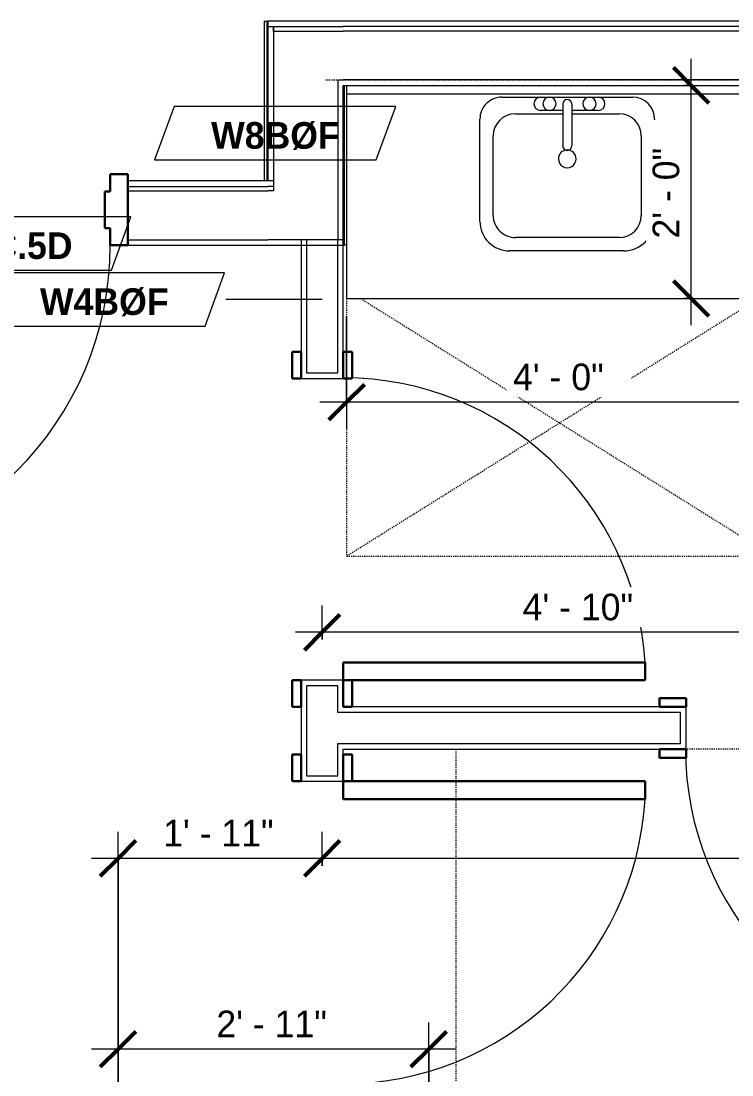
# Model space of a CAD drawing. Header units: inches. Extents: x -4010 to -1814, y 9846 to 12241.
# Drawn here: x -2681 to -2601, y 11529.2 to 11647.9 of the extents above; entities that cross this region are included whole.
import ezdxf

# ---------------------------------------------------------------- set-up
doc = ezdxf.new("R2010")
doc.units = ezdxf.units.IN
doc.header["$MEASUREMENT"] = 0
doc.linetypes.add('Dash', pattern=[0.25, 0.125, -0.125])
doc.linetypes.add('Dash 3_32_', pattern=[0.1875, 0.09375, -0.09375])
for name, color, linetype, lineweight in [('0-1', 7, 'Continuous', 5), ('0-3', 8, 'Continuous', 9), ('A-ANNO-DIMS', 211, 'Continuous', 9), ('A-ANNO-DIMS-32', 211, 'Continuous', 9), ('A-DETL-1', 90, 'Dash 3_32_', 18), ('A-DOOR-1', 7, 'Continuous', 9), ('A-DOOR-2', 10, 'Continuous', 30), ('A-DOOR-3', 31, 'Continuous', 9), ('A-DOOR-4', 31, 'Continuous', 30), ('A-DOOR-FRAM-2', 10, 'Continuous', 30), ('A-DOOR-FRAM-3', 31, 'Continuous', 30), ('A-GENM', 5, 'Continuous', 9), ('A-GENM-HDLN', 13, 'Dash', 9), ('A-WALL', 113, 'Continuous', 18), ('A-WALL-2', 250, 'Continuous', 18), ('A-WALL-3', 113, 'Continuous', 9), ('A-WALL-IDEN', 211, 'Continuous', 9), ('I-FURN', 30, 'Continuous', 9), ('I-FURN-HDLN', 30, 'Dash', 9), ('I-WALL-3', 7, 'Continuous', 9), ('P-SANR-FIXT', 6, 'Continuous', 9), ('Q-CASE', 31, 'Continuous', 9)]:
    doc.layers.add(name, color=color, linetype=linetype, lineweight=lineweight)
doc.styles.add('Century Gothic', font='ufonts.com_century-gothic.ttf', dxfattribs={"height": 3})
doc.styles.add('Century Gothic_B_1', font='GOTHICB.TTF', dxfattribs={"height": 3})
doc.dimstyles.new('OD_1__HACK_2', dxfattribs={"dimscale": 12, "dimtxt": 3.132505, "dimasz": 0.333333, "dimexe": 0.25, "dimexo": 0.166667, "dimgap": 0.041667, "dimtad": 1, "dimdec": 4, "dimrnd": 0.0625, "dimzin": 3, "dimdsep": 46, "dimlunit": 4, "dimtxsty": 'Century Gothic', "dimblk1": 'OBLIQUE', "dimblk2": 'OBLIQUE', "dimsah": 1, "dimcen": 0.09, "dimdle": 0.25, "dimazin": 0, "dimtfac": 1, "dimtdec": 4, "dimtix": 1, "dimtmove": 0, "dimatfit": 3, "dimfxl": 1, "dimtvp": 1, "dimtfill": 1, "dimfrac": 2, "dimtolj": 1, "dimtzin": 0, "dimarcsym": 2})

# ---------------------------------------------------------------- blocks, each defined once
blk = doc.blocks.new('Basic Wall _ INT - W8BØF - _5_8 GYP - 2X8 WOOD_BATT_ - 5_8 GYP_ - ___-2320153-UNIT PLANS - 2ND _ 3RD FLOOR')
at = {"layer": 'I-WALL-3'}
for p, q in [((-2644.62, 11622.61), (-2644.62, 11640.61)), ((-2644.71, 11622.61), (-2644.75, 11622.61)), ((-2644.62, 11622.61), (-2644.71, 11622.61)), ((-2644.38, 11622.61), (-2644.62, 11622.61))]:
    blk.add_line(p, q, dxfattribs=at)
blk = doc.blocks.new('Basic Wall _ INT - W8BØF - _5_8 GYP - 2X8 WOOD_BATT_ - 5_8 GYP_ - ___-2320152-UNIT PLANS - 2ND _ 3RD FLOOR')
at = {"layer": 'I-WALL-3'}
for p, q in [((-2653.66, 11647.86), (-2653.37, 11647.86)), ((-2653.66, 11647.86), (-2653.66, 11629.86)), ((-2653.37, 11647.86), (-2653.37, 11629.86)), ((-2653.37, 11647.86), (-2653.29, 11647.86)), ((-2653.29, 11647.86), (-2653.25, 11647.86))]:
    blk.add_line(p, q, dxfattribs=at)
blk = doc.blocks.new('HOLLOW METAL - UNIT DOOR-2191978-UNIT PLANS - 2ND _ 3RD FLOOR')
at = {"layer": 'A-DOOR-1'}
blk.add_arc((18, 3.875), 36, 90, 180, dxfattribs=at)
at = {"layer": 'A-DOOR-2'}
for p, q in [((18, 39.875), (16.25, 39.875)), ((16.25, 39.875), (16.25, 3.875)), ((18, 3.875), (18, 39.875)), ((16.25, 3.875), (18, 3.875))]:
    blk.add_line(p, q, dxfattribs=at)
at = {"layer": 'A-DOOR-FRAM-2'}
for p, q in [((-18, 3.875), (-20, 3.875)), ((-20, 3.875), (-20, -4.125)), ((-18, 1.9375), (-18, 3.875)), ((18, 3.875), (18, 1.9375)), ((20, 3.875), (18, 3.875)), ((20, -4.125), (20, 3.875)), ((-17.375, 1.9375), (-18, 1.9375)), ((-17.375, -2.1875), (-17.375, 1.9375)), ((18, 1.9375), (17.375, 1.9375)), ((17.375, 1.9375), (17.375, -2.1875)), ((-18, -4.125), (-18, -2.1875)), ((-18, -2.1875), (-17.375, -2.1875)), ((17.375, -2.1875), (18, -2.1875)), ((18, -2.1875), (18, -4.125)), ((-20, -4.125), (-18, -4.125)), ((18, -4.125), (20, -4.125))]:
    blk.add_line(p, q, dxfattribs=at)
blk = doc.blocks.new('CTR - 1st Phase - Common Walls_rvt-1-UNIT PLANS - 2ND _ 3RD FLOOR')
at = {"layer": 'A-WALL-2'}
for p, q in [((-2653.25, 11647.24), (-2652.62, 11647.24)), ((-2652.62, 11647.24), (-2644.75, 11647.24)), ((-2652.62, 11646.74), (-2652.62, 11647.24)), ((-2652.62, 11647.24), (-2652.62, 11646.74)), ((-2510.43, 11647.24), (-2644.75, 11647.24)), ((-2652.62, 11646.74), (-2645.37, 11646.74)), ((-2652.62, 11646.74), (-2652.62, 11629.86)), ((-2645.37, 11646.74), (-2644.75, 11646.74)), ((-2509.93, 11646.74), (-2644.75, 11646.74)), ((-2645.37, 11641.24), (-2644.75, 11641.24)), ((-2645.37, 11641.24), (-2645.37, 11623.24)), ((-2516.94, 11641.24), (-2644.75, 11641.24)), ((-2652.62, 11629.86), (-2653.25, 11629.86)), ((-2652.62, 11629.86), (-2652.62, 11629.24)), ((-2652.62, 11629.86), (-2652.62, 11629.24)), ((-2669, 11629.24), (-2653.25, 11629.24)), ((-2669, 11628.74), (-2653.25, 11628.74)), ((-2652.62, 11629.24), (-2653.25, 11629.24)), ((-2652.62, 11628.74), (-2653.25, 11628.74)), ((-2652.62, 11629.24), (-2652.62, 11628.74)), ((-2652.62, 11629.24), (-2652.62, 11628.74)), ((-2669, 11623.24), (-2653.25, 11623.24)), ((-2652.62, 11623.24), (-2653.25, 11623.24)), ((-2645.37, 11623.24), (-2652.62, 11623.24))]:
    blk.add_line(p, q, dxfattribs=at)
at = {"layer": 'I-WALL-3'}
for p, q in [((-2644.75, 11647.86), (-2653.25, 11647.86)), ((-2653.25, 11647.86), (-2653.25, 11647.24)), ((-2653.25, 11647.24), (-2653.25, 11629.86)), ((-2511.06, 11647.86), (-2644.75, 11647.86)), ((-2644.75, 11640.61), (-2644.37, 11640.61)), ((-2644.75, 11622.61), (-2644.75, 11640.61)), ((-2653.25, 11629.86), (-2669, 11629.86)), ((-2669, 11622.61), (-2653.25, 11622.61)), ((-2653.25, 11622.61), (-2645.37, 11622.61)), ((-2645.37, 11622.61), (-2644.75, 11622.61))]:
    blk.add_line(p, q, dxfattribs=at)
at = {"layer": '0-3'}
for name in ['Basic Wall _ INT - W8BØF - _5_8 GYP - 2X8 WOOD_BATT_ - 5_8 GYP_ - ___-2320152-UNIT PLANS - 2ND _ 3RD FLOOR', 'Basic Wall _ INT - W8BØF - _5_8 GYP - 2X8 WOOD_BATT_ - 5_8 GYP_ - ___-2320153-UNIT PLANS - 2ND _ 3RD FLOOR']:
    blk.add_blockref(name, (0, 0), dxfattribs=at)
at = {"layer": '0-3', "rotation": 180}
blk.add_blockref('HOLLOW METAL - UNIT DOOR-2191978-UNIT PLANS - 2ND _ 3RD FLOOR', (-2689, 11626.49), dxfattribs=at)
blk = doc.blocks.new('SWING - SINGLE - FLUSH - 2-10 x 6-8 - PRIVACY-3199405-UNIT PLANS - 2ND _ 3RD FLOOR')
at = {"layer": 'A-DOOR-3'}
blk.add_arc((17, -2.37), 34.07, 180, 266.6343, dxfattribs=at)
at = {"layer": 'A-DOOR-4'}
for p, q in [((15, -2.37), (15, -36.38)), ((17, -2.37), (15, -2.37)), ((17, -2.37), (17, -36.38)), ((17, -36.38), (15, -36.38))]:
    blk.add_line(p, q, dxfattribs=at)
at = {"layer": 'A-DOOR-FRAM-3'}
for p, q in [((-20, 2.38), (-20, 3.38)), ((-20, 3.38), (-17, 3.38)), ((-17, 2.38), (-20, 2.38)), ((-17, 3.38), (-17, 2.38)), ((17, 2.38), (17, 3.38)), ((17, 3.38), (20, 3.38)), ((20, 2.38), (17, 2.38)), ((20, 3.38), (20, 2.38)), ((-20, -2.37), (-17, -2.37)), ((-20, -3.37), (-20, -2.37)), ((-17, -3.37), (-20, -3.37)), ((-17, -2.37), (-17, -3.37)), ((17, -2.37), (20, -2.37)), ((17, -3.37), (17, -2.37)), ((20, -3.37), (17, -3.37)), ((20, -2.37), (20, -3.37))]:
    blk.add_line(p, q, dxfattribs=at)
blk = doc.blocks.new('Bed-Standard - Queen 60_ x 79_-1242961-UNIT PLANS - 2ND _ 3RD FLOOR')
at = {"layer": 'I-FURN'}
for p, q in [((-19.31, 37.2), (-19.31, -41.3)), ((40.69, -41.3), (40.69, 37.2)), ((-16.31, 35.7), (-16.31, 23.7)), ((-16.31, 35.7), (37.69, 35.7)), ((37.69, 35.7), (37.69, 23.7)), ((40.69, 23.7), (-19.31, 17.13)), ((-16.31, 23.7), (37.69, 23.7)), ((-19.31, -41.3), (40.69, -41.3))]:
    blk.add_line(p, q, dxfattribs=at)
at = {"layer": 'I-FURN-HDLN'}
for p, q in [((58.69, -77.3), (58.69, 37.2)), ((64.69, -68.86), (64.69, 13.39)), ((-55.31, -17.36), (-55.31, -51.36)), ((64.69, -77.3), (64.69, -75.61)), ((-55.31, -77.3), (-7.94, -77.3)), ((-5.44, -77.3), (55.06, -77.3)), ((57.56, -77.3), (58.94, -77.3)), ((63.69, -77.3), (64.69, -77.3))]:
    blk.add_line(p, q, dxfattribs=at)
blk = doc.blocks.new('M_Sink Vanity-Square - 500 x 440mm-1372835-UNIT PLANS - 2ND _ 3RD FLOOR')
at = {"layer": 'P-SANR-FIXT'}
for p, q in [((-5.72, 10.23), (7.14, 10.23)), ((-5.22, 8.73), (6.46, 8.73)), ((-9.22, -4.59), (-9.22, 6.73)), ((-7.72, -2.72), (-7.72, 6.23)), ((8.96, 6.23), (8.96, -2.72)), ((10.46, 6.91), (10.46, -4.59)), ((0.12, -6.33), (0.12, -1.59)), ((1.12, -6.33), (1.12, -1.59)), ((0.12, -5.22), (-5.22, -5.22)), ((-2.88, -5.59), (0.12, -5.59)), ((6.46, -5.22), (1.12, -5.22)), ((1.12, -5.59), (3.62, -5.59)), ((7.96, -7.09), (-6.72, -7.09)), ((3.62, -7.09), (-2.88, -7.09))]:
    blk.add_line(p, q, dxfattribs=at)
for centre, radius, start, end in [((-5.72, 6.73), 3.5, 90, 180), ((7.14, 6.91), 3.32, 360, 90), ((-5.22, 6.23), 2.5, 90, 180), ((6.46, 6.23), 2.5, 360, 90), ((0.62, -0.13), 1, 360, 180), ((0.62, -0.13), 1, 180, 0), ((0.62, -1.59), 0.5, 360, 180), ((-5.22, -2.72), 2.5, 180, 270), ((6.46, -2.72), 2.5, 270, 360), ((-6.72, -4.59), 2.5, 180, 270), ((7.96, -4.59), 2.5, 270, 0), ((-2.88, -6.34), 0.75, 90, 270), ((-1.88, -6.34), 0.75, 360, 180), ((2.62, -6.34), 0.75, 0, 180), ((3.62, -6.34), 0.75, 270, 90), ((-1.88, -6.34), 0.75, 180, 0), ((0.62, -6.33), 0.5, 180, 0), ((2.62, -6.34), 0.75, 180, 0)]:
    blk.add_arc(centre, radius, start, end, dxfattribs=at)
blk = doc.blocks.new('Bath Vanity - Bath Vanity 48_-3150017-UNIT PLANS - 2ND _ 3RD FLOOR')
at = {"layer": 'Q-CASE'}
for p, q in [((24.74, 24), (-23.26, 24)), ((-23.26, 24), (-23.26, 1)), ((24.74, 1), (24.74, 24))]:
    blk.add_line(p, q, dxfattribs=at)
blk = doc.blocks.new('ADA Clearances - 30_x48_-V37-UNIT PLANS - 2ND _ 3RD FLOOR')
at = {"layer": 'A-GENM-HDLN'}
for p, q in [((-14, -22.41), (15, 24)), ((15, 24), (-14, 24)), ((15, -24), (15, 24)), ((15, -24), (-14, 22.41)), ((-14, -24), (-8, -24)), ((-5, -24), (15, -24))]:
    blk.add_line(p, q, dxfattribs=at)
blk = doc.blocks.new('BATHROOM MIRROR - BATHROOM MIRROR 48_-3123886-UNIT PLANS - 2ND _ 3RD FLOOR')
at = {"layer": 'Q-CASE'}
for p, q in [((-23.26, -23), (24.74, -23)), ((-23.26, -23), (-23.26, -24)), ((24.74, -24), (24.74, -23)), ((24.74, -24), (-23.26, -24))]:
    blk.add_line(p, q, dxfattribs=at)
blk = doc.blocks.new('SWING - SINGLE - FLUSH - 2-10 x 6-8 - PRIVACY-3199407-UNIT PLANS - 2ND _ 3RD FLOOR')
at = {"layer": 'A-DOOR-3'}
blk.add_arc((17, 2.37), 34.07, 93.3657, 180, dxfattribs=at)
at = {"layer": 'A-DOOR-4'}
for p, q in [((15, 2.37), (15, 36.38)), ((17, 36.38), (15, 36.38)), ((17, 2.37), (17, 36.38)), ((17, 2.37), (15, 2.37))]:
    blk.add_line(p, q, dxfattribs=at)
at = {"layer": 'A-DOOR-FRAM-3'}
for p, q in [((-17, 3.37), (-20, 3.37)), ((-20, 3.37), (-20, 2.37)), ((-20, 2.37), (-17, 2.37)), ((-17, 2.37), (-17, 3.37)), ((20, 3.37), (17, 3.37)), ((17, 3.37), (17, 2.37)), ((17, 2.37), (20, 2.37)), ((20, 2.37), (20, 3.37)), ((-17, -2.38), (-20, -2.38)), ((-20, -2.38), (-20, -3.38)), ((-20, -3.38), (-17, -3.38)), ((-17, -3.38), (-17, -2.38)), ((20, -2.38), (17, -2.38)), ((17, -2.38), (17, -3.38)), ((17, -3.38), (20, -3.38)), ((20, -3.38), (20, -2.38))]:
    blk.add_line(p, q, dxfattribs=at)
blk = doc.blocks.new('DIMBLOCK171-UNIT PLANS - 2ND _ 3RD FLOOR')
at = {"layer": 'A-ANNO-DIMS-32'}
for p, q in [((-2670.12, 11524.24), (-2670.12, 11535.08)), ((-2635.12, 11524.24), (-2635.12, 11535.08)), ((-2632.12, 11532.08), (-2673.12, 11532.08)), ((-2670.12, 11532.08), (-2670.12, 11524.24)), ((-2635.12, 11532.08), (-2635.12, 11524.24))]:
    blk.add_line(p, q, dxfattribs=at)
at = {"layer": 'A-ANNO-DIMS-32', "lineweight": 50}
for p, q in [((-2670.12, 11532.08), (-2668.12, 11534.08)), ((-2635.12, 11532.08), (-2633.12, 11534.08)), ((-2670.12, 11532.08), (-2672.12, 11530.08)), ((-2635.12, 11532.08), (-2637.12, 11530.08))]:
    blk.add_line(p, q, dxfattribs=at)
at = {"layer": 'A-ANNO-DIMS-32', "color": 0, "insert": (-2659.04, 11536.42), "char_height": 3, "width": 15.394, "attachment_point": 1, "line_spacing_factor": 0.984502, "style": 'Century Gothic', "bg_fill": 3, "box_fill_scale": 1.25, "bg_fill_color": 256, "bg_fill_true_color": 13158600, "bg_fill_transparency": 0}
blk.add_mtext('2\' - 11"', dxfattribs=at)
blk = doc.blocks.new('_Oblique')
at = {"color": 0, "linetype": 'ByBlock', "lineweight": -2}
blk.add_line((-0.5, -0.5), (0.5, 0.5), dxfattribs=at)
blk = doc.blocks.new('DIMBLOCK174-UNIT PLANS - 2ND _ 3RD FLOOR')
at = {"layer": 'A-ANNO-DIMS-32'}
for p, q in [((-2647.12, 11552.74), (-2647.12, 11556.56)), ((-2513.12, 11552.74), (-2513.12, 11556.56)), ((-2510.12, 11553.56), (-2647.12, 11553.56)), ((-2647.12, 11553.56), (-2647.12, 11552.74)), ((-2513.12, 11553.56), (-2513.12, 11552.74))]:
    blk.add_line(p, q, dxfattribs=at)
at = {"layer": 'A-ANNO-DIMS-32', "lineweight": 50}
for p, q in [((-2647.12, 11553.56), (-2645.12, 11555.56)), ((-2513.12, 11553.56), (-2511.12, 11555.56)), ((-2647.12, 11553.56), (-2649.12, 11551.56)), ((-2513.12, 11553.56), (-2515.12, 11551.56))]:
    blk.add_line(p, q, dxfattribs=at)
at = {"layer": 'A-ANNO-DIMS-32', "color": 0, "insert": (-2586.54, 11557.91), "char_height": 3, "width": 15.394, "attachment_point": 1, "line_spacing_factor": 0.984502, "style": 'Century Gothic', "bg_fill": 3, "box_fill_scale": 1.25, "bg_fill_color": 256, "bg_fill_true_color": 13158600, "bg_fill_transparency": 0}
blk.add_mtext('11\' - 2"', dxfattribs=at)
blk = doc.blocks.new('DIMBLOCK175-UNIT PLANS - 2ND _ 3RD FLOOR')
at = {"layer": 'A-ANNO-DIMS-32'}
for p, q in [((-2670.12, 11524.24), (-2670.12, 11556.56)), ((-2647.12, 11552.74), (-2647.12, 11556.56)), ((-2647.12, 11553.56), (-2673.12, 11553.56)), ((-2670.12, 11553.56), (-2670.12, 11524.24)), ((-2647.12, 11553.56), (-2647.12, 11552.74))]:
    blk.add_line(p, q, dxfattribs=at)
at = {"layer": 'A-ANNO-DIMS-32', "lineweight": 50}
for p, q in [((-2670.12, 11553.56), (-2668.12, 11555.56)), ((-2647.12, 11553.56), (-2645.12, 11555.56)), ((-2670.12, 11553.56), (-2672.12, 11551.56)), ((-2647.12, 11553.56), (-2649.12, 11551.56))]:
    blk.add_line(p, q, dxfattribs=at)
at = {"layer": 'A-ANNO-DIMS-32', "color": 0, "insert": (-2665.04, 11557.91), "char_height": 3, "width": 15.394, "attachment_point": 1, "line_spacing_factor": 0.984502, "style": 'Century Gothic', "bg_fill": 3, "box_fill_scale": 1.25, "bg_fill_color": 256, "bg_fill_true_color": 13158600, "bg_fill_transparency": 0}
blk.add_mtext('1\' - 11"', dxfattribs=at)
blk = doc.blocks.new('DIMBLOCK176-UNIT PLANS - 2ND _ 3RD FLOOR')
at = {"layer": 'A-ANNO-DIMS-32'}
for p, q in [((-2647.12, 11578.2), (-2647.12, 11582.03)), ((-2589.12, 11573.62), (-2589.12, 11582.03)), ((-2586.12, 11579.03), (-2650.12, 11579.03)), ((-2647.12, 11579.03), (-2647.12, 11578.2)), ((-2589.12, 11579.03), (-2589.12, 11573.62))]:
    blk.add_line(p, q, dxfattribs=at)
at = {"layer": 'A-ANNO-DIMS-32', "lineweight": 50}
for p, q in [((-2647.12, 11579.03), (-2645.12, 11581.03)), ((-2589.12, 11579.03), (-2587.12, 11581.03)), ((-2647.12, 11579.03), (-2649.12, 11577.03)), ((-2589.12, 11579.03), (-2591.12, 11577.03))]:
    blk.add_line(p, q, dxfattribs=at)
at = {"layer": 'A-ANNO-DIMS-32', "color": 0, "insert": (-2624.54, 11583.37), "char_height": 3, "width": 15.394, "attachment_point": 1, "line_spacing_factor": 0.984502, "style": 'Century Gothic', "bg_fill": 3, "box_fill_scale": 1.25, "bg_fill_color": 256, "bg_fill_true_color": 13158600, "bg_fill_transparency": 0}
blk.add_mtext('4\' - 10"', dxfattribs=at)
blk = doc.blocks.new('DIMBLOCK214-UNIT PLANS - 2ND _ 3RD FLOOR')
at = {"layer": 'A-ANNO-DIMS-32'}
for p, q in [((-2644.37, 11614.62), (-2644.37, 11601.94)), ((-2644.37, 11604.94), (-2644.37, 11614.62)), ((-2596.37, 11614.62), (-2596.37, 11601.94)), ((-2596.37, 11604.94), (-2596.37, 11614.62)), ((-2593.37, 11604.94), (-2647.37, 11604.94))]:
    blk.add_line(p, q, dxfattribs=at)
at = {"layer": 'A-ANNO-DIMS-32', "lineweight": 50}
for p, q in [((-2644.37, 11604.94), (-2642.37, 11606.94)), ((-2596.37, 11604.94), (-2594.37, 11606.94)), ((-2644.37, 11604.94), (-2646.37, 11602.94)), ((-2596.37, 11604.94), (-2598.37, 11602.94))]:
    blk.add_line(p, q, dxfattribs=at)
at = {"layer": 'A-ANNO-DIMS-32', "color": 0, "insert": (-2625.62, 11609.29), "char_height": 3, "width": 12.5897, "attachment_point": 1, "line_spacing_factor": 0.984502, "style": 'Century Gothic', "bg_fill": 3, "box_fill_scale": 1.25, "bg_fill_color": 256, "bg_fill_true_color": 13158600, "bg_fill_transparency": 0}
blk.add_mtext('4\' - 0"', dxfattribs=at)
blk = doc.blocks.new('DIMBLOCK215-UNIT PLANS - 2ND _ 3RD FLOOR')
at = {"layer": 'A-ANNO-DIMS-32', "lineweight": 50}
for p, q in [((-2605.55, 11640.62), (-2607.55, 11642.62)), ((-2605.55, 11640.62), (-2603.55, 11638.62)), ((-2605.55, 11616.62), (-2607.55, 11618.62)), ((-2605.55, 11616.62), (-2603.55, 11614.62))]:
    blk.add_line(p, q, dxfattribs=at)
at = {"layer": 'A-ANNO-DIMS-32'}
for p, q in [((-2605.55, 11613.62), (-2605.55, 11643.62)), ((-2606.38, 11640.62), (-2602.55, 11640.62)), ((-2605.55, 11640.62), (-2606.38, 11640.62)), ((-2606.38, 11616.62), (-2602.55, 11616.62)), ((-2605.55, 11616.62), (-2606.38, 11616.62))]:
    blk.add_line(p, q, dxfattribs=at)
at = {"layer": 'A-ANNO-DIMS-32', "color": 0, "insert": (-2609.9, 11623.37), "char_height": 3, "width": 12.5897, "attachment_point": 1, "rotation": 90, "line_spacing_factor": 0.984502, "style": 'Century Gothic', "bg_fill": 3, "box_fill_scale": 1.25, "bg_fill_color": 256, "bg_fill_true_color": 13158600, "bg_fill_transparency": 0}
blk.add_mtext('2\' - 0"', dxfattribs=at)
blk = doc.blocks.new('Wall Tag - Arch Wall-3956453-UNIT PLANS - 2ND _ 3RD FLOOR')
at = {"layer": 'A-WALL-IDEN'}
for p, q in [((-0.3561, 0.0937), (-0.4244, -0.0937)), ((0.4244, 0.0937), (-0.3561, 0.0937)), ((0.3561, -0.0937), (0.4244, 0.0937)), ((-0.4244, -0.0937), (0.3561, -0.0937))]:
    blk.add_line(p, q, dxfattribs=at)

msp = doc.modelspace()

# ---------------------------------------------------------------- linework, layer by layer
at = {"layer": 'A-DETL-1'}
msp.add_line((-2646.76194, 11641.24399), (-2519.08929, 11641.24399), dxfattribs=at)
at = {"layer": 'A-WALL'}
for p, q in [((-2648.87374, 11623.2394), (-2648.87374, 11608.24399)), ((-2645.37374, 11608.24399), (-2645.37374, 11623.2394)), ((-2648.87374, 11608.24399), (-2645.37374, 11608.24399)), ((-2645.37374, 11572.99399), (-2648.87374, 11572.99399)), ((-2648.87374, 11572.99399), (-2648.87374, 11562.86899)), ((-2645.37374, 11569.99399), (-2645.37374, 11572.99399)), ((-2606.74874, 11569.99399), (-2645.37374, 11569.99399)), ((-2606.74874, 11566.49399), (-2606.74874, 11569.99399)), ((-2645.37374, 11562.86899), (-2645.37374, 11566.49399)), ((-2645.37374, 11566.49399), (-2606.74874, 11566.49399)), ((-2648.87374, 11562.86899), (-2645.37374, 11562.86899))]:
    msp.add_line(p, q, dxfattribs=at)
at = {"layer": 'A-WALL-3'}
for p, q in [((-2649.49874, 11623.2394), (-2649.49874, 11607.61899)), ((-2644.74874, 11623.2394), (-2649.49874, 11623.2394)), ((-2644.74874, 11607.61899), (-2644.74874, 11623.2394)), ((-2649.49874, 11607.61899), (-2644.74874, 11607.61899)), ((-2649.49874, 11573.61899), (-2649.49874, 11562.24399)), ((-2644.74874, 11573.61899), (-2649.49874, 11573.61899)), ((-2644.74874, 11570.61899), (-2644.74874, 11573.61899)), ((-2606.12374, 11570.61899), (-2644.74874, 11570.61899)), ((-2606.12374, 11565.86899), (-2606.12374, 11570.61899)), ((-2644.74874, 11562.24399), (-2644.74874, 11565.86899)), ((-2644.74874, 11565.86899), (-2606.12374, 11565.86899)), ((-2649.49874, 11562.24399), (-2644.74874, 11562.24399))]:
    msp.add_line(p, q, dxfattribs=at)

# ---------------------------------------------------------------- block references
at = {"layer": '0-1'}
msp.add_blockref('CTR - 1st Phase - Common Walls_rvt-1-UNIT PLANS - 2ND _ 3RD FLOOR', (0, 0), dxfattribs=at)
at = {"layer": 'A-DOOR-3'}
for name, p, rotation in [('SWING - SINGLE - FLUSH - 2-10 x 6-8 - PRIVACY-3199407-UNIT PLANS - 2ND _ 3RD FLOOR', (-2647.12374, 11590.61899), 270.0000000000325), ('SWING - SINGLE - FLUSH - 2-10 x 6-8 - PRIVACY-3199405-UNIT PLANS - 2ND _ 3RD FLOOR', (-2647.12374, 11545.24399), 90.00000000003253)]:
    msp.add_blockref(name, p, dxfattribs=dict(at, rotation=rotation))
msp.add_blockref('SWING - SINGLE - FLUSH - 2-10 x 6-8 - PRIVACY-3199405-UNIT PLANS - 2ND _ 3RD FLOOR', (-2589.12374, 11568.24399), dxfattribs=at)
at = {"layer": 'A-GENM', "rotation": 269.9999999999426}
msp.add_blockref('ADA Clearances - 30_x48_-V37-UNIT PLANS - 2ND _ 3RD FLOOR', (-2620.37374, 11602.6144), dxfattribs=at)
at = {"layer": 'A-WALL-IDEN', "xscale": 31.99999999999999, "yscale": 31.99999999999999, "zscale": 31.99999999999999}
for p in [(-2652.41675, 11635.2394), (-2682.26749, 11622.82138), (-2671.6986, 11616.51771)]:
    msp.add_blockref('Wall Tag - Arch Wall-3956453-UNIT PLANS - 2ND _ 3RD FLOOR', p, dxfattribs=at)
at = {"layer": 'I-FURN', "rotation": 270.0000000000284}
msp.add_blockref('Bed-Standard - Queen 60_ x 79_-1242961-UNIT PLANS - 2ND _ 3RD FLOOR', (-2554.76474, 11510.55751), dxfattribs=at)
at = {"layer": 'P-SANR-FIXT', "rotation": 180}
msp.add_blockref('M_Sink Vanity-Square - 500 x 440mm-1372835-UNIT PLANS - 2ND _ 3RD FLOOR', (-2618.89425, 11632.21524), dxfattribs=at)
at = {"layer": 'Q-CASE', "rotation": 180}
for name, p in [('BATHROOM MIRROR - BATHROOM MIRROR 48_-3123886-UNIT PLANS - 2ND _ 3RD FLOOR', (-2619.63603, 11616.6144)), ('Bath Vanity - Bath Vanity 48_-3150017-UNIT PLANS - 2ND _ 3RD FLOOR', (-2619.63603, 11640.61899))]:
    msp.add_blockref(name, p, dxfattribs=at)

# ---------------------------------------------------------------- texts
at = {"layer": 'A-WALL-IDEN', "char_height": 3, "attachment_point": 1, "style": 'Century Gothic_B_1'}
for s, insert, width in [('W8BØF', (-2659.63267, 11636.48693), 17.372), ('W6C.5D', (-2690.40309, 11624.06891), 19.594), ('W4BØF', (-2678.91452, 11617.76524), 17.372)]:
    msp.add_mtext(s, dxfattribs=dict(at, insert=insert, width=width))

# ---------------------------------------------------------------- next in the draw order: dimensions: what is measured, and where the dimension line sits
at = {"layer": 'A-ANNO-DIMS'}
for base, p1, p2, override, picture, middle in [((-2644.37374, 11604.94042), (-2596.37374, 11616.61899), (-2644.37374, 11616.61899), {"dimpost": '<>', "dimfxl": 48}, 'DIMBLOCK214-UNIT PLANS - 2ND _ 3RD FLOOR', (-2620.37374, 11607.01588)), ((-2647.12374, 11579.02571), (-2589.12374, 11571.61899), (-2647.12374, 11576.19728), {"dimpost": '<>', "dimfxl": 58.180416}, 'DIMBLOCK176-UNIT PLANS - 2ND _ 3RD FLOOR', (-2618.12374, 11581.10117)), ((-2647.12374, 11553.56422), (-2513.12374, 11550.7358), (-2647.12374, 11550.7358), {"dimpost": '<>', "dimfxl": 134}, 'DIMBLOCK174-UNIT PLANS - 2ND _ 3RD FLOOR', (-2580.12374, 11555.60195)), ((-2670.12374, 11532.07653), (-2635.12374, 11522.24399), (-2670.12374, 11522.24399), {"dimpost": '<>', "dimfxl": 35}, 'DIMBLOCK171-UNIT PLANS - 2ND _ 3RD FLOOR', (-2652.62374, 11534.11426))]:
    dim = msp.add_linear_dim(base=base, p1=p1, p2=p2, dimstyle='OD_1__HACK_2', override=override, dxfattribs=at)
    dim.commit()
    dim.dimension.update_dxf_attribs({"geometry": picture, "text_midpoint": middle})

# ---------------------------------------------------------------- next in the draw order: linework, layer by layer
at = {"layer": 'A-WALL-IDEN'}
msp.add_line((-2647.12374, 11616.51771), (-2657.96689, 11616.51771), dxfattribs=at)

# ---------------------------------------------------------------- next in the draw order: dimensions: what is measured, and where the dimension line sits
at = {"layer": 'A-ANNO-DIMS'}
dim = msp.add_linear_dim(base=(-2605.55019, 11640.61899), p1=(-2608.37862, 11616.61899), p2=(-2608.37862, 11640.61899), angle=90, dimstyle='OD_1__HACK_2', override={"dimpost": '<>', "dimfxl": 24}, dxfattribs=at)
dim.commit()
dim.dimension.update_dxf_attribs({"geometry": 'DIMBLOCK215-UNIT PLANS - 2ND _ 3RD FLOOR', "text_midpoint": (-2607.62565, 11628.61899)})
dim = msp.add_linear_dim(base=(-2670.12374, 11553.56422), p1=(-2647.12374, 11550.7358), p2=(-2670.12374, 11522.24399), dimstyle='OD_1__HACK_2', override={"dimpost": '<>', "dimfxl": 36.616708}, dxfattribs=at)
dim.commit()
dim.dimension.update_dxf_attribs({"geometry": 'DIMBLOCK175-UNIT PLANS - 2ND _ 3RD FLOOR', "text_midpoint": (-2658.62374, 11555.56422)})

doc.saveas('drawing.dxf')
